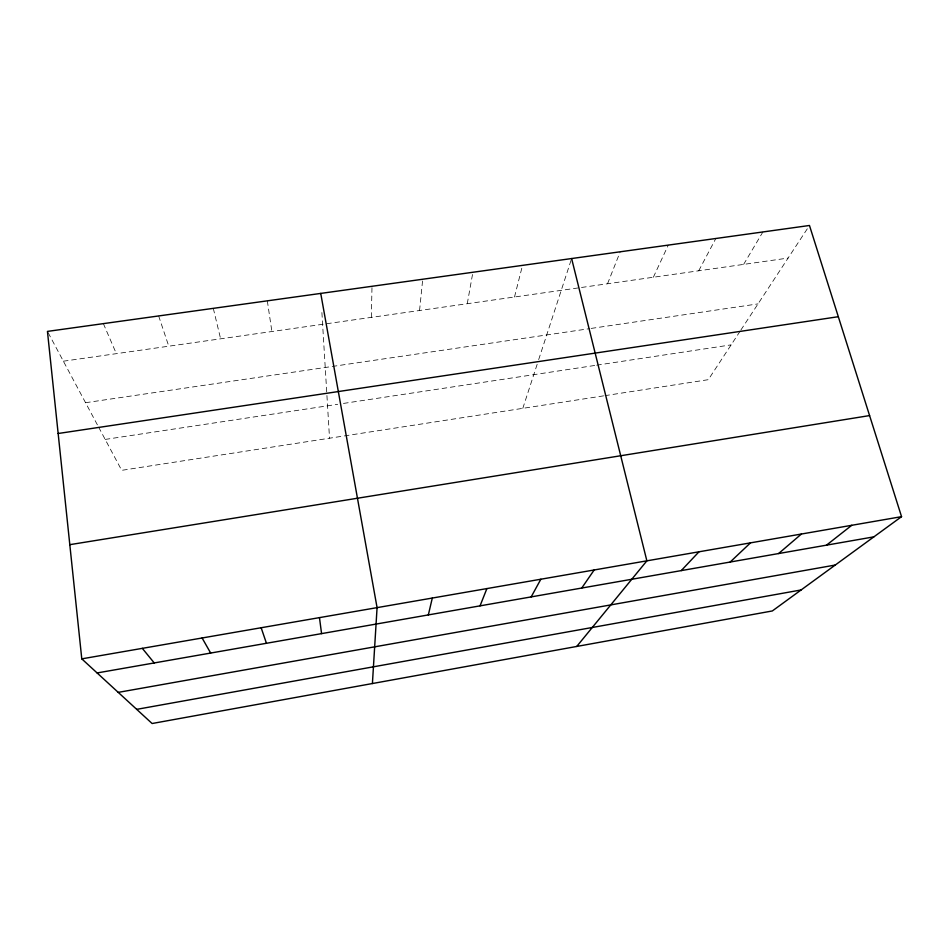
<?xml version="1.0" encoding="UTF-8"?>
<svg xmlns="http://www.w3.org/2000/svg" width="949" height="949" viewBox="0 0 949 949"><rect width="100%" height="100%" fill="white"/><g stroke="black" fill="none" stroke-linecap="round" stroke-linejoin="round"><path stroke-width="0.71" stroke-dasharray="4.75 3.56" d="M371.332 317.369L372.008 286.29M419.553 310.513L422.72 279.243M467.264 303.716L472.899 272.268M514.5 297.001L522.519 265.364M522.804 408.343L538.237 361M538.676 359.624L571.618 258.543M607.538 283.763L620.207 251.793M653.363 277.238L668.274 245.115M698.725 270.785L715.831 238.507M743.625 264.391L762.889 231.959M740.054 331.272L708.298 379.683L605.047 395.638M740.872 330.038L809.473 225.482M603.611 395.852L121.697 470.336L98.435 426.801M105.173 439.423L337.69 404.298M343.479 403.42L595.272 365.389M596.684 365.175L731.133 344.867M85.552 402.708L589.78 328.627M591.191 328.413L758.014 303.894M63.369 361.201L580.064 287.666M581.512 287.464L788.097 258.069M48.138 332.696L97.759 425.543M103.37 323.633L116.359 353.657M158.649 315.946L168.768 346.195M213.3 308.354L220.607 338.817M267.321 300.845L271.888 331.521M321.901 312.541L329.517 438.213"/><path stroke-width="1.42" d="M372.411 683.529L377.073 607.633L320.738 293.419M428.343 614.916L432.305 598.048M480.052 605.853L486.896 588.582M531.179 596.897L540.847 579.222M581.749 588.036L594.169 569.981M576.743 646.447L646.874 560.835L571.618 258.543M681.24 570.61L698.986 551.796M730.184 562.033L750.493 542.864M778.595 553.552L801.419 534.026M826.484 545.165L851.763 525.295M901.55 516.659L772.332 610.954L152.101 723.518L81.78 658.855L47.45 331.403L809.473 225.482L901.55 516.659L81.78 658.855M136.703 709.354L801.11 589.958M118.234 692.379L835.274 565.035M97.106 672.948L873.863 536.861M69.811 544.667L869.581 415.579M58.15 433.503L838.311 316.705M142.314 648.345L154.224 662.936M202.101 637.977L210.666 653.054M261.153 627.74L266.444 643.28M319.469 617.621L321.569 633.624"/></g></svg>
